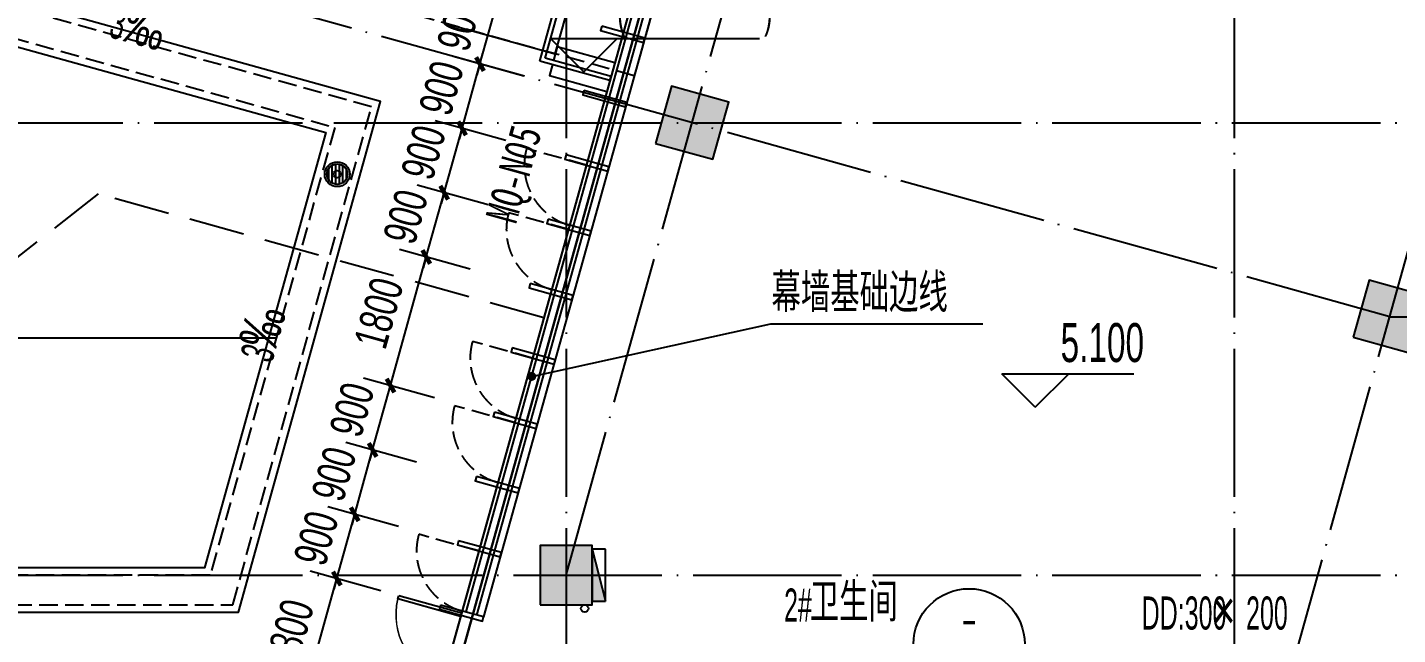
# Model space of a CAD drawing. Extents: x -409435 to 356702, y -107829 to 330904.
# Drawn here: x 88142 to 106601, y 113998 to 122186 of the extents above; entities that cross this region are included whole.
import ezdxf
from ezdxf.enums import TextEntityAlignment as Align
from ezdxf.xclip import XClip

# ---------------------------------------------------------------- set-up
doc = ezdxf.new("R2010")
doc.units = 0
doc.header["$LTSCALE"] = 1000
doc.header["$MEASUREMENT"] = 0
doc.header["$XCLIPFRAME"] = 0
for name, pattern in [('104-14# 核心筒$0$DOTE', [2.42, 2, -0.2, 0.02, -0.2]), ('14#楼幕墙$0$DASH', [0.35, 0.25, -0.1]), ('X-104 14#平面$0$$0$DASH', [0.35, 0.25, -0.1]), ('X-104 14#平面$0$109 3#平面$0$DASH', [0.35, 0.25, -0.1]), ('X-104 14#平面$0$DASH', [0.35, 0.25, -0.1]), ('X-104 14#平面$0$DOTE', [2.42, 2, -0.2, 0.02, -0.2])]:
    doc.linetypes.add(name, pattern=pattern)
for name, color, linetype in [('01-标注_尺寸', 124, 'Continuous'), ('01-标注_标高', 200, 'Continuous'), ('01-标注_符号', 200, 'Continuous'), ('02-TEXT_标注', 130, 'Continuous'), ('104-14# 核心筒$0$A_AXIS-轴线', 36, '104-14# 核心筒$0$DOTE'), ('104-14# 核心筒$0$A_STR-砼柱', 51, 'Continuous'), ('14#楼幕墙$0$02-TEXT_门窗', 151, 'Continuous'), ('14#楼幕墙$0$A-C_玻璃幕墙', 140, 'Continuous'), ('14#楼幕墙$0$A-C_窗', 140, 'Continuous'), ('14#楼幕墙$0$A-C_门', 150, 'Continuous'), ('PUB_HATCH', 8, 'Continuous'), ('X-104 14#平面$0$01-标注_标高', 200, 'Continuous'), ('X-104 14#平面$0$01-标注_符号', 200, 'Continuous'), ('X-104 14#平面$0$02-TEXT_标注', 130, 'Continuous'), ('X-104 14#平面$0$02-TEXT_门窗', 151, 'Continuous'), ('X-104 14#平面$0$A-C_玻璃幕墙', 140, 'Continuous'), ('X-104 14#平面$0$A-C_门', 150, 'Continuous'), ('X-104 14#平面$0$A-E_栏杆', 232, 'Continuous'), ('X-104 14#平面$0$A-E_楼梯', 171, 'Continuous'), ('X-104 14#平面$0$A-O_分水线', 127, 'Continuous'), ('X-104 14#平面$0$A-O_屋面', 201, 'Continuous'), ('X-104 14#平面$0$A-O_散水', 134, 'Continuous'), ('X-104 14#平面$0$A-SUR_吊顶', 40, 'Continuous'), ('X-104 14#平面$0$A-TECH_水', 3, 'Continuous'), ('X-104 14#平面$0$A-TECH_结构', 21, 'Continuous'), ('X-104 14#平面$0$A_AXIS-轴线', 36, 'X-104 14#平面$0$DOTE')]:
    doc.layers.add(name, color=color, linetype=linetype)
doc.layers.add('X-104 14#平面$0$000套内', color=226, linetype='Continuous', lineweight=30, plot=False)
doc.styles.add('14#楼幕墙$0$_TCH_WINDOW', font='STXIHEI_0.TTF', dxfattribs={"width": 0.75})
doc.styles.add('_TCH_DIM', font='ros.shx', dxfattribs={"width": 0.8, "height": 2, "bigfont": 'jd.shx'})
doc.styles.add('_TCH_DIM_T3', font='ros.shx', dxfattribs={"width": 0.705882, "bigfont": 'jd.shx'})
doc.styles.add('_TCH_LABEL', font='ros.shx', dxfattribs={"width": 0.8, "bigfont": 'jd.shx'})
doc.styles.add('X-104 14#平面$0$_TCH_DIM', font='ros.shx', dxfattribs={"width": 0.8, "bigfont": 'jd.shx'})
doc.styles.add('X-104 14#平面$0$_TCH_WINDOW', font='STXIHEI_0.TTF', dxfattribs={"width": 0.75, "height": 3.5})
doc.dimstyles.new('_TCH_ARCH&&150', dxfattribs={"dimtxt": 446.25, "dimasz": 150, "dimexe": 375, "dimexo": 450, "dimgap": 189.375, "dimtad": 1, "dimdec": 0, "dimzin": 0, "dimdsep": 46, "dimtxsty": '_TCH_DIM_T3', "dimblk": 'ARCHTICK', "dimcen": 0.09, "dimclrt": 7, "dimazin": 2, "dimtfac": 1, "dimtdec": 0, "dimtix": 1, "dimtmove": 2, "dimatfit": 3, "dimfxl": 0, "dimtolj": 1, "dimtzin": 0, "dimarcsym": 0})

# ---------------------------------------------------------------- blocks, each defined once
blk = doc.blocks.new('14#楼幕墙$0$A$C103B1A8E')
blk.add_lwpolyline([(0, 0), (60, 0), (60, 600), (0, 600)], close=True)
blk = doc.blocks.new('14#楼幕墙$0$A$C09283E46')
at = {"rotation": 251.9518973648937}
for p in [(56793, 31862), (56514, 31007), (56235, 30151), (55956, 29295), (55678, 28440), (55399, 27584), (55120, 26728), (54841, 25872), (54562, 25017), (54283, 24161)]:
    blk.add_blockref('14#楼幕墙$0$A$C103B1A8E', p, dxfattribs=at)
blk = doc.blocks.new('14#楼幕墙$0$A$C2CD63A88')
at = {"linetype": '14#楼幕墙$0$DASH'}
blk.add_lwpolyline([(0, 670), (0, -170)], dxfattribs=at)
blk.add_arc((0, 670), 840, 270, 0, dxfattribs=at)
blk = doc.blocks.new('14#楼幕墙$0$$DorLib2D$00000002')
for p, q in [((-0.5, 0), (-0.5, 0.4875)), ((-0.475, 0.4875), (-0.5, 0.4875)), ((-0.475, 0), (-0.475, 0.4875)), ((0.475, 0), (0.475, 0.4875)), ((0.475, 0.4875), (0.5, 0.4875)), ((0.5, 0), (0.5, 0.4875)), ((-0.5, 0), (-0.475, 0)), ((0.5, 0), (0.475, 0))]:
    blk.add_line(p, q)
at = {"lineweight": 13}
for centre, start, end in [((-0.4875, 0), 0, 88.53072), ((0.4875, 0), 91.46928, 180)]:
    blk.add_arc(centre, 0.4875, start, end, dxfattribs=at)
blk = doc.blocks.new('14#楼幕墙')
at = {"layer": '14#楼幕墙$0$A-C_玻璃幕墙'}
for p, q in [((99427, 133825), (92631, 109400)), ((99462, 133763), (94047, 114303)), ((99566, 133579), (94192, 114262)), ((99636, 133456), (94288, 114236))]:
    blk.add_line(p, q, dxfattribs=at)
at = {"layer": '14#楼幕墙$0$A-C_玻璃幕墙', "rotation": 2.499999999999448}
blk.add_blockref('14#楼幕墙$0$A$C09283E46', (40532, 87891), dxfattribs=at)
at = {"layer": '14#楼幕墙$0$A-C_窗', "rotation": 254.4518973650889}
for p in [(95031, 120506), (94789, 119639), (94302, 117906), (94061, 117039), (93579, 115305)]:
    blk.add_blockref('14#楼幕墙$0$A$C2CD63A88', p, dxfattribs=at)
at = {"layer": '14#楼幕墙$0$A-C_门'}
ref = blk.add_blockref('14#楼幕墙$0$$DorLib2D$00000002', (93750, 113420), dxfattribs=dict(at, xscale=-1800, yscale=1800, zscale=100, rotation=74.45189736486257))
ref.add_attrib('A', 'WM1830', (94217, 112394), dxfattribs={"layer": '14#楼幕墙$0$02-TEXT_门窗', "height": 428.1, "rotation": 74.4519, "style": '14#楼幕墙$0$_TCH_WINDOW', "width": 0.75})
blk = doc.blocks.new('_FZH')
blk.add_lwpolyline([(-0.5, -0.5), (0.5, -0.5), (0.5, 0.5), (-0.5, 0.5)], close=True)
at = {"layer": 'PUB_HATCH'}
blk.add_solid([(-0.5, -0.5), (0.5, -0.5), (-0.5, 0.5), (0.5, 0.5)], dxfattribs=at)
blk = doc.blocks.new('104-14# 核心筒')
at = {"layer": '104-14# 核心筒$0$A_AXIS-轴线'}
for p, q in [((95400, 139633.6), (95400, 80554.9)), ((104400, 139633.6), (104400, 80554.9)), ((95400, 114800), (101117.9, 135351.1)), ((104400, 110750), (110517.1, 132736)), ((106496.4, 118284.9), (86400, 123876.3)), ((-9370.1, 120900), (120259.9, 120900)), ((106496.4, 118284.9), (120259.9, 118284.9)), ((-9370.1, 114800), (120259.9, 114800))]:
    blk.add_line(p, q, dxfattribs=at)
at = {"layer": '104-14# 核心筒$0$A_STR-砼柱', "xscale": 799.9999999999911, "yscale": 799.9999999999911, "zscale": 799.9999999999911, "rotation": 344.4518973650904}
for p in [(97097.2, 120900), (106496.4, 118284.9)]:
    blk.add_blockref('_FZH', p, dxfattribs=at)
at = {"layer": '104-14# 核心筒$0$A_STR-砼柱', "xscale": 700, "yscale": 800, "zscale": 800}
blk.add_blockref('_FZH', (95400, 114800), dxfattribs=at)
blk = doc.blocks.new('X-104 14#平面$0$ydl')
h = blk.add_hatch()
h.set_pattern_fill('ANSI31', color=8, scale=30, angle=45)
h.set_pattern_definition([(90, (0, 0), (-47.625, 1e-14), [])])
edge = h.paths.add_edge_path()
edge.add_arc((0, 0), 138, 0, 360)
for radius in [168, 138]:
    blk.add_circle((0, 0), radius)
blk = doc.blocks.new('X-104 14#平面$0$d3d3d3')
blk.add_circle((-23584, 31106), 50)
at = {"layer": 'X-104 14#平面$0$A-O_分水线'}
blk.add_blockref('X-104 14#平面$0$ydl', (-23584, 31106), dxfattribs=at)
blk = doc.blocks.new('X-104 14#平面$0$$TwtSys$00000434')
for p, q in [((-0.5, 0.5), (-0.5, -0.5)), ((-0.5, -0.5), (0.5, 0.5)), ((0.5, 0.5), (-0.5, 0.5)), ((0.5, -0.5), (0.5, 0.5)), ((-0.5, -0.5), (0.5, -0.5))]:
    blk.add_line(p, q)
blk.add_solid([(0.5, -0.5), (0.5, 0.5), (-0.5, -0.5)])
blk = doc.blocks.new('X-104 14#平面$0$A$C324F6C76')
at = {"layer": 'X-104 14#平面$0$A-TECH_水'}
blk.add_circle((-20250, 114350), 50, dxfattribs=at)
at = {"layer": 'X-104 14#平面$0$A-TECH_水', "xscale": -700, "yscale": -180, "zscale": 700, "rotation": 89.99999999999729}
blk.add_blockref('X-104 14#平面$0$$TwtSys$00000434', (-20060, 114800), dxfattribs=at)
blk = doc.blocks.new('X-104 14#平面$0$$DorLib2D$00000002')
for p, q in [((-0.5, 0), (-0.5, 0.4875)), ((-0.475, 0.4875), (-0.5, 0.4875)), ((-0.475, 0), (-0.475, 0.4875)), ((0.475, 0), (0.475, 0.4875)), ((0.475, 0.4875), (0.5, 0.4875)), ((0.5, 0), (0.5, 0.4875)), ((-0.5, 0), (-0.475, 0)), ((0.5, 0), (0.475, 0))]:
    blk.add_line(p, q)
at = {"lineweight": 13}
for centre, start, end in [((-0.4875, 0), 0, 88.53072), ((0.4875, 0), 91.46928, 180)]:
    blk.add_arc(centre, 0.4875, start, end, dxfattribs=at)
blk = doc.blocks.new('X-104 14#平面')
at = {"layer": 'X-104 14#平面$0$000套内'}
blk.add_lwpolyline([(115950, 101100), (117513.1, 101081.9), (120578.2, 127784.4), (99531.2, 133640.3), (92084.5, 106875.7), (95700, 103260.2), (95700, 110500), (98900, 110500), (98900, 110500), (110900, 110500), (110900, 111900), (115950, 111900)], close=True, dxfattribs=at)
at = {"layer": 'X-104 14#平面$0$01-标注_标高'}
for p, q in [((101720.4, 117066), (101270.4, 117516)), ((101270.4, 117516), (103047.1, 117516)), ((101720.4, 117066), (102170.4, 117516))]:
    blk.add_line(p, q, dxfattribs=at)
at = {"layer": 'X-104 14#平面$0$01-标注_符号'}
for p, q in [((94936.7, 117479.5), (98158.2, 118188.6)), ((98158.2, 118188.6), (101013.2, 118188.6))]:
    blk.add_line(p, q, dxfattribs=at)
at = {"layer": 'X-104 14#平面$0$01-标注_符号', "const_width": 60}
blk.add_lwpolyline([(94907.4, 117473.1, 1), (94966, 117486, 1)], format="xyb", close=True, dxfattribs=at)
at = {"layer": 'X-104 14#平面$0$A-C_玻璃幕墙'}
blk.add_lwpolyline([(109062.3, 84667.9), (119297.3, 99814.5), (117562.9, 100200.5), (120741.8, 127894.6), (99426.9, 133825), (92631.2, 109400), (86987.2, 109400), (86987.2, 110600), (8392.2, 110600), (5688.7, 97881.2), (-2733.6, 99671.4), (-6009.8, 84258.3), (40178.1, 86274.9), (39845.1, 84183.6), (83845.6, 86452.5)], close=True, dxfattribs=at)
at = {"layer": 'X-104 14#平面$0$A-E_栏杆'}
for p, q in [((95045.7, 121730.3), (95343.5, 122800.6)), ((95119.6, 121772), (95401.3, 122784.5)), ((95988.8, 121467.9), (95045.7, 121730.3)), ((96004.9, 121525.7), (95119.6, 121772)), ((95988.8, 121467.9), (96004.9, 121525.7))]:
    blk.add_line(p, q, dxfattribs=at)
at = {"layer": 'X-104 14#平面$0$A-E_楼梯'}
for p, q in [((95254.3, 121827.4), (98935.7, 135058.8)), ((93763, 122242.3), (95254.3, 121827.4))]:
    blk.add_line(p, q, dxfattribs=at)
at = {"layer": 'X-104 14#平面$0$A-O_分水线'}
blk.add_line((69796.7, 118000), (91494.8, 118000), dxfattribs=at)
at = {"layer": 'X-104 14#平面$0$A-O_屋面', "ltscale": 5}
for points in [[(96055.8, 121708.7), (95281.3, 121924.2), (95230.4, 121741.2)], [(95214.3, 121683.4), (95174.1, 121538.9), (95948.6, 121323.4)]]:
    blk.add_lwpolyline(points, dxfattribs=at)
at = {"layer": 'X-104 14#平面$0$A-O_散水'}
blk.add_lwpolyline([(77377.4, 124881.5), (92161.2, 120768.3), (90528.5, 114900), (86750, 114900), (86750, 114400), (86050, 114400), (86050, 114600), (70500, 114600), (70500, 113700), (66900, 113700), (66900, 114600), (766.7, 114600), (639.2, 114000), (66300, 114000), (66300, 113100), (71100, 113100), (71100, 114000), (85450, 114000), (85450, 113800), (87350, 113800), (87350, 114300), (90984.3, 114300), (92900.1, 121185.5), (77902.5, 125358.2)], close=True, dxfattribs=at)
at = {"layer": 'X-104 14#平面$0$A-O_散水', "linetype": 'X-104 14#平面$0$DASH'}
blk.add_lwpolyline([(77464.9, 124961), (92284.4, 120837.8), (90604.5, 114800), (86850, 114800), (86850, 114300), (85950, 114300), (85950, 114500), (70600, 114500), (70600, 113600), (66800, 113600), (66800, 114500), (745.4, 114500), (660.4, 114100), (66400, 114100), (66400, 113200), (71000, 113200), (71000, 114100), (85550, 114100), (85550, 113900), (87250, 113900), (87250, 114400), (90908.4, 114400), (92776.9, 121115.9), (77815, 125278.8)], close=True, dxfattribs=at)
at = {"layer": 'X-104 14#平面$0$A-SUR_吊顶', "linetype": 'X-104 14#平面$0$109 3#平面$0$DASH', "ltscale": 3}
blk.add_lwpolyline([(95099.4, 118271), (89096.5, 119941.2), (77166, 110600)], dxfattribs=at)
at = {"layer": 'X-104 14#平面$0$A-TECH_结构', "linetype": 'X-104 14#平面$0$$0$DASH'}
blk.add_lwpolyline([(120414.6, 127674.3), (99635.5, 133455.6), (96317.6, 121532.1), (85624.2, 124507.3), (87140.3, 129956.4), (83582.3, 130946.3), (66456.4, 115400), (609.3, 115400), (8.3, 112572.3), (4214.3, 111678.3), (1409.8, 98484.1), (-2502.5, 99315.7), (-5635.8, 84574.9), (40532.1, 86590.6), (40199.6, 84502.3), (83848.5, 86753.1), (108910.7, 84979.4), (118802, 99617.3), (117234.1, 99966.3)], close=True, dxfattribs=at)
at = {"layer": 'X-104 14#平面$0$A_AXIS-轴线'}
blk.add_line((95400, 114800.1), (100602.3, 133498), dxfattribs=at)
ref = blk.add_blockref('104-14# 核心筒', (0, 0))
XClip(ref).set_block_clipping_path([(-38664.3623821461, -25500), (139216.5485069363, 330900)])
for name, p in [('X-104 14#平面$0$A$C324F6C76', (115900, 0)), ('14#楼幕墙', (0, 0)), ('X-104 14#平面$0$d3d3d3', (115900, 89100))]:
    blk.add_blockref(name, p)
at = {"layer": 'X-104 14#平面$0$A-C_门', "xscale": 1800, "yscale": 1800, "zscale": 100, "rotation": 74.45189736508738}
blk.add_blockref('X-104 14#平面$0$$DorLib2D$00000002', (93749.7, 113420.1), dxfattribs=at)
at = {"layer": 'X-104 14#平面$0$02-TEXT_标注', "style": 'X-104 14#平面$0$_TCH_DIM'}
for s, height, width, p in [('幕墙基础边线', 520.93, 0.8, (98166.3, 118346.1)), ('5.100', 525, 0.64, (102061.3, 117673.5))]:
    blk.add_text(s, height=height, dxfattribs=dict(at, width=width)).set_placement(p)
at = {"layer": 'X-104 14#平面$0$02-TEXT_门窗', "style": 'X-104 14#平面$0$_TCH_WINDOW', "width": 0.75}
blk.add_text('MQ-N05', height=428.14, rotation=74.4519, dxfattribs=at).set_placement((94723, 119519.5))
blk = doc.blocks.new('ddcc')
at = {"layer": '02-TEXT_标注', "style": '_TCH_DIM'}
for s, height, width, p in [('DD:300', 446.2, 0.564706, (103153, 114066)), ('×', 521, 0.8, (104094, 114066)), ('200', 446.2, 0.564706, (104560, 114066))]:
    blk.add_text(s, height=height, dxfattribs=dict(at, width=width)).set_placement(p)
blk = doc.blocks.new('_ArchTick')
at = {"color": 0, "linetype": 'ByBlock', "const_width": 0.4}
blk.add_lwpolyline([(-0.5, -0.5), (0.5, 0.5)], dxfattribs=at)
blk = doc.blocks.new('*D1949')
at = {"layer": '01-标注_尺寸', "color": 0, "lineweight": -2, "transparency": 16777216}
for p, q in [((95071, 122394), (94118, 122659)), ((94480, 122558), (94520, 122703)), ((94239, 121691), (94480, 122558)), ((94830, 121527), (93877, 121792)), ((94239, 121691), (94198, 121547))]:
    blk.add_line(p, q, dxfattribs=at)
at = {"layer": 'Defpoints', "color": 0, "transparency": 16777216}
for p in [(94480, 122558), (95505, 122274), (95264, 121406)]:
    blk.add_point(p, dxfattribs=at)
at = {"layer": '01-标注_尺寸', "color": 0, "lineweight": -2, "transparency": 16777216, "xscale": 150, "yscale": 150, "zscale": 150}
for p, rotation in [((94480, 122558), 254.4697301339602), ((94239, 121691), 74.46973013396027)]:
    blk.add_blockref('_ArchTick', p, dxfattribs=dict(at, rotation=rotation))
at = {"layer": '01-标注_尺寸', "color": 7, "transparency": 16777216, "insert": (93962, 122235), "char_height": 446.2, "attachment_point": 5, "rotation": 74.4697, "style": '_TCH_DIM_T3'}
blk.add_mtext('\\A1;900', dxfattribs=at)
blk = doc.blocks.new('*D1950')
at = {"layer": '01-标注_尺寸', "color": 0, "lineweight": -2, "transparency": 16777216}
for p, q in [((94239, 121691), (94279, 121836)), ((94830, 121527), (93877, 121792)), ((93998, 120824), (94239, 121691)), ((94589, 120660), (93636, 120925)), ((93998, 120824), (93958, 120680))]:
    blk.add_line(p, q, dxfattribs=at)
at = {"layer": 'Defpoints', "color": 0, "transparency": 16777216}
for p in [(94239, 121691), (95264, 121406), (95023, 120539)]:
    blk.add_point(p, dxfattribs=at)
at = {"layer": '01-标注_尺寸', "color": 0, "lineweight": -2, "transparency": 16777216, "xscale": 150, "yscale": 150, "zscale": 150}
for p, rotation in [((94239, 121691), 254.4697301339621), ((93998, 120824), 74.46973013396217)]:
    blk.add_blockref('_ArchTick', p, dxfattribs=dict(at, rotation=rotation))
at = {"layer": '01-标注_尺寸', "color": 7, "transparency": 16777216, "insert": (93721, 121368), "char_height": 446.2, "attachment_point": 5, "rotation": 74.4697, "style": '_TCH_DIM_T3'}
blk.add_mtext('\\A1;900', dxfattribs=at)
blk = doc.blocks.new('*D1951')
at = {"layer": '01-标注_尺寸', "color": 0, "lineweight": -2, "transparency": 16777216}
for p, q in [((94589, 120660), (93636, 120925)), ((93998, 120824), (94038, 120969)), ((93757, 119957), (93998, 120824)), ((94348, 119793), (93395, 120057)), ((93757, 119957), (93717, 119812))]:
    blk.add_line(p, q, dxfattribs=at)
at = {"layer": 'Defpoints', "color": 0, "transparency": 16777216}
for p in [(93998, 120824), (95023, 120539), (94782, 119672)]:
    blk.add_point(p, dxfattribs=at)
at = {"layer": '01-标注_尺寸', "color": 0, "lineweight": -2, "transparency": 16777216, "xscale": 150, "yscale": 150, "zscale": 150}
for p, rotation in [((93998, 120824), 254.4697301339611), ((93757, 119957), 74.46973013396115)]:
    blk.add_blockref('_ArchTick', p, dxfattribs=dict(at, rotation=rotation))
at = {"layer": '01-标注_尺寸', "color": 7, "transparency": 16777216, "insert": (93480, 120501), "char_height": 446.2, "attachment_point": 5, "rotation": 74.4697, "style": '_TCH_DIM_T3'}
blk.add_mtext('\\A1;900', dxfattribs=at)
blk = doc.blocks.new('*D1952')
at = {"layer": '01-标注_尺寸', "color": 0, "lineweight": -2, "transparency": 16777216}
for p, q in [((94348, 119793), (93395, 120057)), ((93757, 119957), (93797, 120102)), ((93516, 119090), (93757, 119957)), ((94107, 118926), (93154, 119190)), ((93516, 119090), (93476, 118945))]:
    blk.add_line(p, q, dxfattribs=at)
at = {"layer": 'Defpoints', "color": 0, "transparency": 16777216}
for p in [(93757, 119957), (94782, 119672), (94541, 118805)]:
    blk.add_point(p, dxfattribs=at)
at = {"layer": '01-标注_尺寸', "color": 0, "lineweight": -2, "transparency": 16777216, "xscale": 150, "yscale": 150, "zscale": 150}
for p, rotation in [((93757, 119957), 254.4697301339619), ((93516, 119090), 74.46973013396186)]:
    blk.add_blockref('_ArchTick', p, dxfattribs=dict(at, rotation=rotation))
at = {"layer": '01-标注_尺寸', "color": 7, "transparency": 16777216, "insert": (93239, 119634), "char_height": 446.2, "attachment_point": 5, "rotation": 74.4697, "style": '_TCH_DIM_T3'}
blk.add_mtext('\\A1;900', dxfattribs=at)
blk = doc.blocks.new('*D1953')
at = {"layer": '01-标注_尺寸', "color": 0, "lineweight": -2, "transparency": 16777216}
for p, q in [((93034, 117356), (93516, 119090)), ((94107, 118926), (93154, 119190)), ((93625, 117191), (92672, 117456))]:
    blk.add_line(p, q, dxfattribs=at)
at = {"layer": 'Defpoints', "color": 0, "transparency": 16777216}
for p in [(93516, 119090), (94541, 118805), (94059, 117071)]:
    blk.add_point(p, dxfattribs=at)
at = {"layer": '01-标注_尺寸', "color": 0, "lineweight": -2, "transparency": 16777216, "xscale": 150, "yscale": 150, "zscale": 150}
for p, rotation in [((93516, 119090), 74.4697301339617), ((93034, 117356), 254.4697301339617)]:
    blk.add_blockref('_ArchTick', p, dxfattribs=dict(at, rotation=rotation))
at = {"layer": '01-标注_尺寸', "color": 7, "transparency": 16777216, "insert": (92877, 118333), "char_height": 446.2, "attachment_point": 5, "rotation": 74.4697, "style": '_TCH_DIM_T3'}
blk.add_mtext('\\A1;1800', dxfattribs=at)
blk = doc.blocks.new('*D1954')
at = {"layer": '01-标注_尺寸', "color": 0, "lineweight": -2, "transparency": 16777216}
for p, q in [((93625, 117191), (92672, 117456)), ((93034, 117356), (93074, 117500)), ((92793, 116488), (93034, 117356)), ((93384, 116324), (92432, 116589)), ((92793, 116488), (92753, 116344))]:
    blk.add_line(p, q, dxfattribs=at)
at = {"layer": 'Defpoints', "color": 0, "transparency": 16777216}
for p in [(93034, 117356), (94059, 117071), (93818, 116204)]:
    blk.add_point(p, dxfattribs=at)
at = {"layer": '01-标注_尺寸', "color": 0, "lineweight": -2, "transparency": 16777216, "xscale": 150, "yscale": 150, "zscale": 150}
for p, rotation in [((93034, 117356), 254.469730133961), ((92793, 116488), 74.46973013396098)]:
    blk.add_blockref('_ArchTick', p, dxfattribs=dict(at, rotation=rotation))
at = {"layer": '01-标注_尺寸', "color": 7, "transparency": 16777216, "insert": (92516, 117032), "char_height": 446.2, "attachment_point": 5, "rotation": 74.4697, "style": '_TCH_DIM_T3'}
blk.add_mtext('\\A1;900', dxfattribs=at)
blk = doc.blocks.new('*D1955')
at = {"layer": '01-标注_尺寸', "color": 0, "lineweight": -2, "transparency": 16777216}
for p, q in [((93384, 116324), (92432, 116589)), ((92552, 115621), (92793, 116488)), ((92793, 116488), (92833, 116633)), ((93143, 115457), (92191, 115722)), ((92552, 115621), (92512, 115477))]:
    blk.add_line(p, q, dxfattribs=at)
at = {"layer": 'Defpoints', "color": 0, "transparency": 16777216}
for p in [(92793, 116488), (93818, 116204), (93577, 115336)]:
    blk.add_point(p, dxfattribs=at)
at = {"layer": '01-标注_尺寸', "color": 0, "lineweight": -2, "transparency": 16777216, "xscale": 150, "yscale": 150, "zscale": 150}
for p, rotation in [((92793, 116488), 254.4697301339621), ((92552, 115621), 74.4697301339621)]:
    blk.add_blockref('_ArchTick', p, dxfattribs=dict(at, rotation=rotation))
at = {"layer": '01-标注_尺寸', "color": 7, "transparency": 16777216, "insert": (92275, 116165), "char_height": 446.2, "attachment_point": 5, "rotation": 74.4697, "style": '_TCH_DIM_T3'}
blk.add_mtext('\\A1;900', dxfattribs=at)
blk = doc.blocks.new('*D1956')
at = {"layer": '01-标注_尺寸', "color": 0, "lineweight": -2, "transparency": 16777216}
for p, q in [((92552, 115621), (92592, 115766)), ((93143, 115457), (92191, 115722)), ((92311, 114754), (92552, 115621)), ((92902, 114590), (91950, 114855)), ((92311, 114754), (92271, 114610))]:
    blk.add_line(p, q, dxfattribs=at)
at = {"layer": 'Defpoints', "color": 0, "transparency": 16777216}
for p in [(92552, 115621), (93577, 115336), (93336, 114469)]:
    blk.add_point(p, dxfattribs=at)
at = {"layer": '01-标注_尺寸', "color": 0, "lineweight": -2, "transparency": 16777216, "xscale": 150, "yscale": 150, "zscale": 150}
for p, rotation in [((92552, 115621), 254.4697301339611), ((92311, 114754), 74.46973013396115)]:
    blk.add_blockref('_ArchTick', p, dxfattribs=dict(at, rotation=rotation))
at = {"layer": '01-标注_尺寸', "color": 7, "transparency": 16777216, "insert": (92034, 115298), "char_height": 446.2, "attachment_point": 5, "rotation": 74.4697, "style": '_TCH_DIM_T3'}
blk.add_mtext('\\A1;900', dxfattribs=at)
blk = doc.blocks.new('*D1957')
at = {"layer": '01-标注_尺寸', "color": 0, "lineweight": -2, "transparency": 16777216}
for p, q in [((92902, 114590), (91950, 114855)), ((91829, 113020), (92311, 114754)), ((92420, 112856), (91468, 113120))]:
    blk.add_line(p, q, dxfattribs=at)
at = {"layer": 'Defpoints', "color": 0, "transparency": 16777216}
for p in [(92311, 114754), (93336, 114469), (92854, 112735)]:
    blk.add_point(p, dxfattribs=at)
at = {"layer": '01-标注_尺寸', "color": 0, "lineweight": -2, "transparency": 16777216, "xscale": 150, "yscale": 150, "zscale": 150}
for p, rotation in [((92311, 114754), 74.4697301339617), ((91829, 113020), 254.4697301339617)]:
    blk.add_blockref('_ArchTick', p, dxfattribs=dict(at, rotation=rotation))
at = {"layer": '01-标注_尺寸', "color": 7, "transparency": 16777216, "insert": (91672, 113997), "char_height": 446.2, "attachment_point": 5, "rotation": 74.4697, "style": '_TCH_DIM_T3'}
blk.add_mtext('\\A1;1800', dxfattribs=at)

msp = doc.modelspace()

# ---------------------------------------------------------------- linework, layer by layer
at = {"layer": '01-标注_标高'}
for p, q in [((95639, 121586.9), (95189, 122036.9)), ((95189, 122036.9), (98004.5, 122036.9)), ((95639, 121586.9), (96089, 122036.9))]:
    msp.add_line(p, q, dxfattribs=at)
at = {"layer": '01-标注_符号'}
for points in [[(91296.8, 122762.1, 0, 0, 0), (91139.9, 122198.4, 120, 0, 0), (91019.3, 121764.8, 0, 0, 0)], [(88969.5, 121966.3, 0, 0, 0), (89425.7, 121839.1, 120, 0, 0), (89859.2, 121718.2, 0, 0, 0)], [(91518.3, 117370.8, 0, 0, 0), (91661.8, 117868.4, 120, 0, 0), (91786.5, 118300.8, 0, 0, 0)]]:
    msp.add_lwpolyline(points, format="xyseb", dxfattribs=at)
msp.add_circle((100828.7, 113866.9), 750, dxfattribs=at)

# ---------------------------------------------------------------- block references
for name in ['X-104 14#平面', 'ddcc']:
    msp.add_blockref(name, (0, 0))

# ---------------------------------------------------------------- texts
at = {"layer": '02-TEXT_标注', "style": '_TCH_DIM'}
for s, height, width, p in [('(', 446.2, 0.564706, (96087.4, 122194.4)), (')', 446.2, 0.564706, (98067.4, 122194.4)), ('卫生间', 520.93, 0.8, (98680.8, 114173.2)), ('2#', 446.25, 0.564706, (98336.4, 114173.2))]:
    msp.add_text(s, height=height, dxfattribs=dict(at, width=width)).set_placement(p)
for s, height, rotation, width, p in [('3', 446.2, 344.41893, 0.564706, (89222.1, 122059.4)), ('‰', 520.9, 344.41893, 0.8, (89383.9, 122014.2)), ('‰', 520.9, 73.91063, 0.8, (91480.1, 117806.9)), ('3', 446.2, 73.91063, 0.564706, (91433.6, 117645.4))]:
    msp.add_text(s, height=height, rotation=rotation, dxfattribs=dict(at, width=width)).set_placement(p)
at = {"layer": '02-TEXT_标注', "style": '_TCH_LABEL', "width": 1.111111}
msp.add_text('-', height=397.6, dxfattribs=at).set_placement((100722.7, 114004.9), (100934.7, 114004.9), align=Align.FIT)

# ---------------------------------------------------------------- dimensions: what is measured, and where the dimension line sits
at = {"layer": '01-标注_尺寸'}
for p1, p2, picture, middle in [((95263.6, 121406.4), (95504.6, 122273.6), '*D1949', (93961.7, 122235.3)), ((95022.6, 120539.3), (95263.6, 121406.4), '*D1950', (93720.7, 121368.1)), ((94781.7, 119672.2), (95022.6, 120539.3), '*D1951', (93479.8, 120501)), ((94540.7, 118805), (94781.7, 119672.2), '*D1952', (93238.8, 119633.9)), ((94058.7, 117070.7), (94540.7, 118805), '*D1953', (92877.3, 118333.1)), ((93817.8, 116203.6), (94058.7, 117070.7), '*D1954', (92515.9, 117032.4)), ((93576.8, 115336.5), (93817.8, 116203.6), '*D1955', (92274.9, 116165.3)), ((93335.8, 114469.3), (93576.8, 115336.5), '*D1956', (92033.9, 115298.2)), ((92853.9, 112735), (93335.8, 114469.3), '*D1957', (91672.5, 113997.4))]:
    dim = msp.add_aligned_dim(p1=p1, p2=p2, distance=1063.8, dimstyle='_TCH_ARCH&&150', dxfattribs=at)
    dim.commit()
    dim.dimension.update_dxf_attribs({"geometry": picture, "text_midpoint": middle})

doc.saveas('drawing.dxf')
